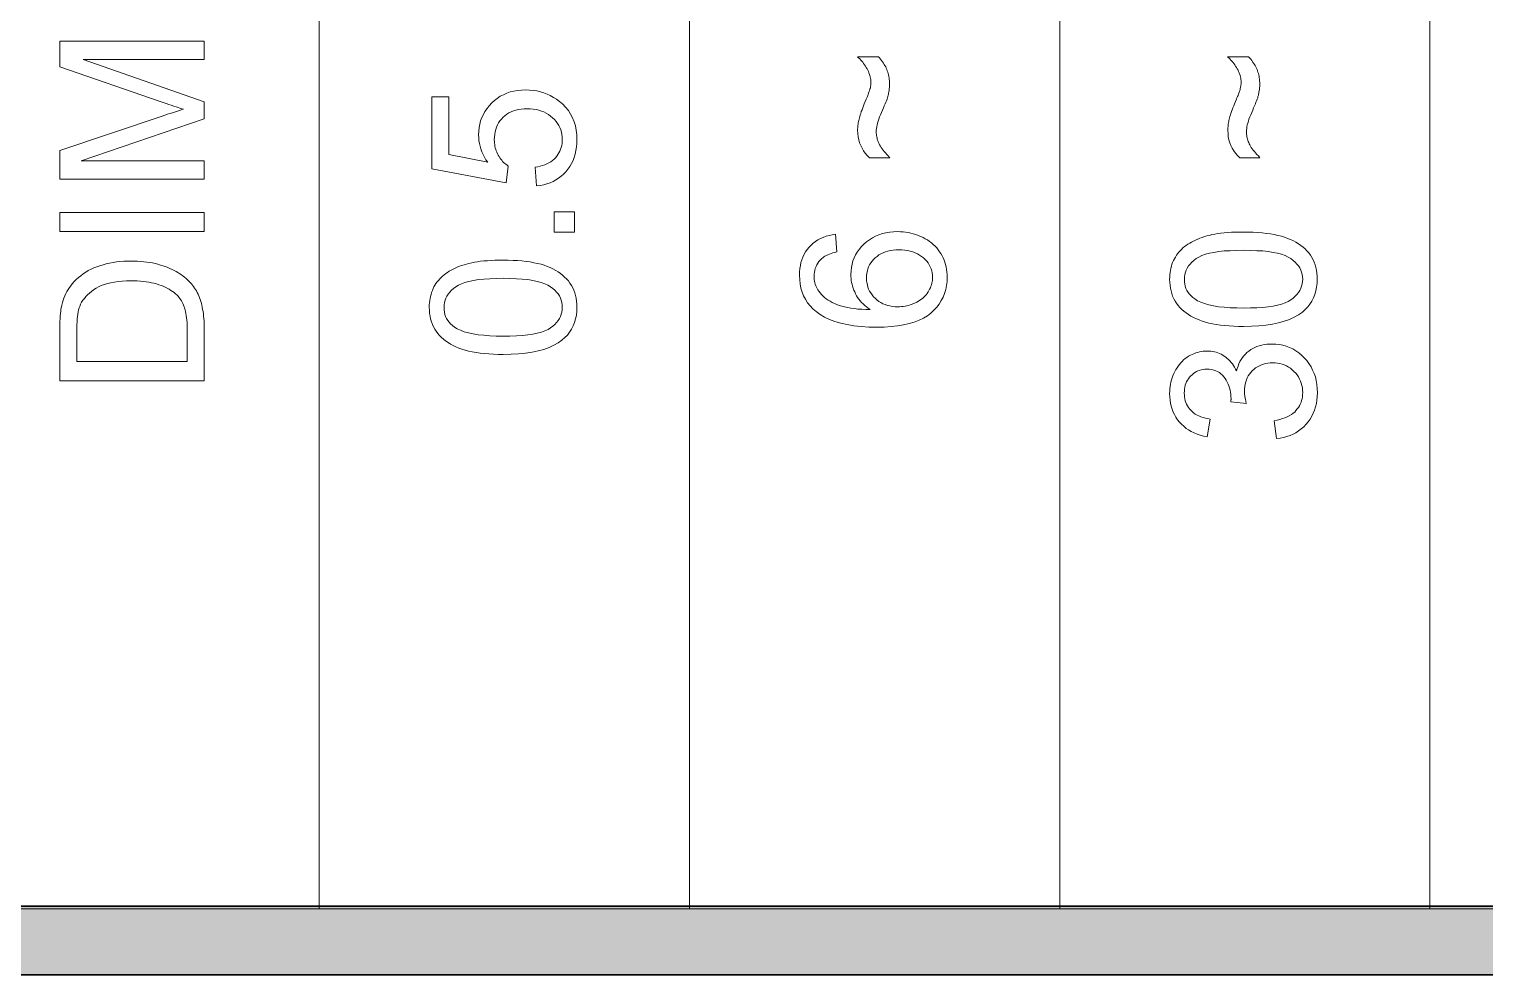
# Model space of a CAD drawing. Extents: x 23 to 417, y 3 to 294.
# Drawn here: x 182.66 to 192.73, y 9.76 to 16.3 of the extents above; entities that cross this region are included whole.
import ezdxf

# ---------------------------------------------------------------- set-up
doc = ezdxf.new("R2010")
doc.units = 0

msp = doc.modelspace()

# ---------------------------------------------------------------- linework, layer by layer
at = {"color": 7, "lineweight": 13}
for p, q in [((184.67, 10.22), (184.67, 50.22)), ((187.231, 10.22), (187.231, 50.22)), ((189.792, 10.22), (189.792, 50.22)), ((192.352, 10.22), (192.352, 50.22)), ((176.428, 10.22), (230.763, 10.22))]:
    msp.add_line(p, q, dxfattribs=at)
at = {"color": 7, "lineweight": 35}
for p, q in [((30.237, 10.238), (409.763, 10.238)), ((410.237, 9.762), (29.763, 9.762))]:
    msp.add_line(p, q, dxfattribs=at)
at = {"color": 7, "lineweight": 13}
for points in [[(183.874, 15.262), (182.874, 15.262), (182.874, 15.461), (183.582, 15.698), (183.602, 15.705), (183.62, 15.711), (183.637, 15.716), (183.654, 15.722), (183.669, 15.726), (183.683, 15.731), (183.696, 15.735), (183.709, 15.739), (183.72, 15.743), (183.73, 15.746), (183.719, 15.749), (183.706, 15.753), (183.693, 15.758), (183.679, 15.763), (183.663, 15.768), (183.646, 15.773), (183.629, 15.779), (183.61, 15.785), (183.591, 15.792), (183.57, 15.799), (182.874, 16.039), (182.874, 16.217), (183.874, 16.217), (183.874, 16.089), (183.037, 16.089), (183.874, 15.798), (183.874, 15.679), (183.023, 15.39), (183.874, 15.39)], [(188.616, 15.411), (188.476, 15.411), (188.46, 15.426), (188.446, 15.442), (188.434, 15.459), (188.424, 15.476), (188.415, 15.495), (188.407, 15.514), (188.401, 15.535), (188.397, 15.556), (188.395, 15.578), (188.394, 15.601), (188.394, 15.609), (188.395, 15.617), (188.395, 15.626), (188.396, 15.634), (188.397, 15.643), (188.398, 15.652), (188.4, 15.66), (188.402, 15.669), (188.404, 15.678), (188.406, 15.687), (188.409, 15.696), (188.412, 15.706), (188.415, 15.717), (188.419, 15.729), (188.424, 15.741), (188.429, 15.755), (188.434, 15.769), (188.44, 15.783), (188.447, 15.799), (188.453, 15.815), (188.457, 15.824), (188.461, 15.833), (188.464, 15.841), (188.467, 15.849), (188.47, 15.856), (188.472, 15.863), (188.474, 15.869), (188.476, 15.875), (188.478, 15.881), (188.479, 15.886), (188.481, 15.89), (188.482, 15.895), (188.482, 15.9), (188.483, 15.905), (188.484, 15.909), (188.484, 15.914), (188.485, 15.919), (188.485, 15.924), (188.485, 15.928), (188.485, 15.933), (188.485, 15.942), (188.484, 15.951), (188.483, 15.96), (188.481, 15.969), (188.479, 15.978), (188.476, 15.987), (188.472, 15.997), (188.468, 16.006), (188.464, 16.015), (188.459, 16.025), (188.453, 16.034), (188.448, 16.043), (188.442, 16.052), (188.435, 16.061), (188.429, 16.07), (188.422, 16.078), (188.415, 16.086), (188.408, 16.094), (188.4, 16.102), (188.392, 16.109), (188.537, 16.109), (188.545, 16.1), (188.552, 16.092), (188.559, 16.083), (188.566, 16.074), (188.572, 16.065), (188.578, 16.056), (188.583, 16.048), (188.588, 16.039), (188.592, 16.03), (188.596, 16.021), (188.599, 16.012), (188.603, 16.002), (188.605, 15.993), (188.608, 15.983), (188.61, 15.973), (188.611, 15.963), (188.613, 15.953), (188.614, 15.942), (188.614, 15.931), (188.614, 15.92), (188.614, 15.912), (188.614, 15.904), (188.614, 15.896), (188.613, 15.888), (188.612, 15.88), (188.611, 15.872), (188.61, 15.865), (188.608, 15.857), (188.607, 15.85), (188.605, 15.842), (188.603, 15.834), (188.6, 15.825), (188.597, 15.816), (188.593, 15.805), (188.589, 15.794), (188.584, 15.782), (188.578, 15.769), (188.573, 15.755), (188.566, 15.74), (188.559, 15.724), (188.552, 15.708), (188.546, 15.693), (188.541, 15.678), (188.536, 15.664), (188.532, 15.65), (188.529, 15.637), (188.526, 15.624), (188.524, 15.612), (188.523, 15.6), (188.523, 15.589), (188.523, 15.581), (188.524, 15.572), (188.525, 15.564), (188.526, 15.555), (188.528, 15.547), (188.53, 15.539), (188.532, 15.531), (188.535, 15.523), (188.538, 15.515), (188.542, 15.507), (188.546, 15.499), (188.551, 15.491), (188.556, 15.482), (188.563, 15.473), (188.57, 15.464), (188.577, 15.454), (188.586, 15.444), (188.595, 15.433), (188.605, 15.423)], [(191.176, 15.411), (191.037, 15.411), (191.021, 15.426), (191.007, 15.442), (190.995, 15.459), (190.984, 15.476), (190.975, 15.495), (190.968, 15.514), (190.962, 15.535), (190.958, 15.556), (190.956, 15.578), (190.955, 15.601), (190.955, 15.609), (190.955, 15.617), (190.956, 15.626), (190.957, 15.634), (190.958, 15.643), (190.959, 15.652), (190.961, 15.66), (190.962, 15.669), (190.964, 15.678), (190.967, 15.687), (190.969, 15.696), (190.972, 15.706), (190.976, 15.717), (190.98, 15.729), (190.985, 15.741), (190.99, 15.755), (190.995, 15.769), (191.001, 15.783), (191.007, 15.799), (191.014, 15.815), (191.018, 15.824), (191.021, 15.833), (191.025, 15.841), (191.028, 15.849), (191.031, 15.856), (191.033, 15.863), (191.035, 15.869), (191.037, 15.875), (191.039, 15.881), (191.04, 15.886), (191.041, 15.89), (191.042, 15.895), (191.043, 15.9), (191.044, 15.905), (191.045, 15.909), (191.045, 15.914), (191.046, 15.919), (191.046, 15.924), (191.046, 15.928), (191.046, 15.933), (191.046, 15.942), (191.045, 15.951), (191.044, 15.96), (191.042, 15.969), (191.04, 15.978), (191.037, 15.987), (191.033, 15.997), (191.029, 16.006), (191.025, 16.015), (191.02, 16.025), (191.014, 16.034), (191.008, 16.043), (191.002, 16.052), (190.996, 16.061), (190.99, 16.07), (190.983, 16.078), (190.976, 16.086), (190.968, 16.094), (190.961, 16.102), (190.953, 16.109), (191.097, 16.109), (191.105, 16.1), (191.113, 16.092), (191.12, 16.083), (191.126, 16.074), (191.133, 16.065), (191.138, 16.056), (191.144, 16.048), (191.148, 16.039), (191.153, 16.03), (191.157, 16.021), (191.16, 16.012), (191.163, 16.002), (191.166, 15.993), (191.168, 15.983), (191.171, 15.973), (191.172, 15.963), (191.173, 15.953), (191.174, 15.942), (191.175, 15.931), (191.175, 15.92), (191.175, 15.912), (191.175, 15.904), (191.174, 15.896), (191.174, 15.888), (191.173, 15.88), (191.172, 15.872), (191.17, 15.865), (191.169, 15.857), (191.167, 15.85), (191.166, 15.842), (191.163, 15.834), (191.161, 15.825), (191.157, 15.816), (191.154, 15.805), (191.149, 15.794), (191.145, 15.782), (191.139, 15.769), (191.133, 15.755), (191.127, 15.74), (191.12, 15.724), (191.113, 15.708), (191.107, 15.693), (191.101, 15.678), (191.097, 15.664), (191.093, 15.65), (191.089, 15.637), (191.087, 15.624), (191.085, 15.612), (191.084, 15.6), (191.084, 15.589), (191.084, 15.581), (191.084, 15.572), (191.085, 15.564), (191.087, 15.555), (191.088, 15.547), (191.09, 15.539), (191.093, 15.531), (191.096, 15.523), (191.099, 15.515), (191.102, 15.507), (191.107, 15.499), (191.111, 15.491), (191.117, 15.482), (191.123, 15.473), (191.13, 15.464), (191.138, 15.454), (191.147, 15.444), (191.156, 15.433), (191.166, 15.423)], [(186.173, 15.216), (186.162, 15.345), (186.181, 15.348), (186.198, 15.352), (186.214, 15.357), (186.23, 15.362), (186.245, 15.369), (186.258, 15.376), (186.271, 15.383), (186.283, 15.392), (186.294, 15.401), (186.304, 15.411), (186.313, 15.422), (186.321, 15.433), (186.328, 15.445), (186.334, 15.456), (186.339, 15.469), (186.344, 15.482), (186.347, 15.495), (186.349, 15.509), (186.351, 15.523), (186.351, 15.537), (186.35, 15.555), (186.348, 15.572), (186.345, 15.588), (186.34, 15.604), (186.334, 15.619), (186.327, 15.634), (186.318, 15.648), (186.308, 15.662), (186.297, 15.675), (186.284, 15.687), (186.27, 15.699), (186.256, 15.709), (186.24, 15.719), (186.224, 15.727), (186.206, 15.733), (186.188, 15.739), (186.169, 15.743), (186.149, 15.746), (186.129, 15.748), (186.107, 15.749), (186.086, 15.748), (186.067, 15.746), (186.048, 15.743), (186.03, 15.739), (186.013, 15.734), (185.997, 15.727), (185.982, 15.72), (185.967, 15.711), (185.954, 15.701), (185.941, 15.69), (185.93, 15.677), (185.919, 15.665), (185.91, 15.651), (185.902, 15.637), (185.896, 15.621), (185.89, 15.606), (185.886, 15.589), (185.883, 15.572), (185.881, 15.554), (185.88, 15.535), (185.881, 15.523), (185.882, 15.512), (185.883, 15.501), (185.885, 15.489), (185.887, 15.479), (185.89, 15.468), (185.894, 15.458), (185.898, 15.448), (185.902, 15.438), (185.907, 15.428), (185.913, 15.419), (185.919, 15.41), (185.925, 15.401), (185.932, 15.393), (185.938, 15.385), (185.945, 15.378), (185.953, 15.371), (185.961, 15.365), (185.969, 15.359), (185.977, 15.353), (185.962, 15.238), (185.449, 15.335), (185.449, 15.832), (185.566, 15.832), (185.566, 15.433), (185.835, 15.379), (185.823, 15.397), (185.812, 15.415), (185.803, 15.434), (185.795, 15.452), (185.788, 15.471), (185.782, 15.49), (185.778, 15.509), (185.774, 15.529), (185.773, 15.548), (185.772, 15.568), (185.773, 15.594), (185.776, 15.619), (185.78, 15.643), (185.786, 15.666), (185.795, 15.689), (185.805, 15.71), (185.816, 15.731), (185.83, 15.751), (185.845, 15.77), (185.863, 15.789), (185.881, 15.806), (185.901, 15.821), (185.922, 15.835), (185.944, 15.846), (185.966, 15.856), (185.99, 15.865), (186.015, 15.871), (186.041, 15.875), (186.068, 15.878), (186.096, 15.879), (186.123, 15.878), (186.149, 15.876), (186.174, 15.872), (186.199, 15.866), (186.223, 15.859), (186.246, 15.85), (186.268, 15.84), (186.29, 15.828), (186.311, 15.815), (186.331, 15.8), (186.354, 15.78), (186.374, 15.759), (186.393, 15.736), (186.408, 15.712), (186.422, 15.686), (186.433, 15.659), (186.441, 15.631), (186.447, 15.601), (186.451, 15.57), (186.452, 15.537), (186.451, 15.51), (186.449, 15.485), (186.445, 15.46), (186.44, 15.436), (186.433, 15.413), (186.425, 15.392), (186.415, 15.371), (186.403, 15.351), (186.39, 15.332), (186.376, 15.314), (186.36, 15.298), (186.343, 15.283), (186.325, 15.269), (186.307, 15.257), (186.287, 15.247), (186.266, 15.238), (186.244, 15.23), (186.222, 15.224), (186.198, 15.219)], [(183.874, 14.901), (182.874, 14.901), (182.874, 15.033), (183.874, 15.033)], [(186.435, 14.897), (186.295, 14.897), (186.295, 15.036), (186.435, 15.036)], [(188.241, 14.882), (188.25, 14.76), (188.236, 14.756), (188.223, 14.753), (188.21, 14.749), (188.199, 14.745), (188.188, 14.74), (188.178, 14.735), (188.168, 14.73), (188.16, 14.725), (188.152, 14.719), (188.145, 14.713), (188.135, 14.703), (188.126, 14.693), (188.118, 14.682), (188.111, 14.67), (188.106, 14.658), (188.101, 14.645), (188.097, 14.632), (188.095, 14.619), (188.093, 14.605), (188.093, 14.591), (188.093, 14.579), (188.094, 14.568), (188.096, 14.557), (188.098, 14.546), (188.101, 14.536), (188.104, 14.525), (188.109, 14.516), (188.114, 14.506), (188.119, 14.497), (188.125, 14.488), (188.134, 14.476), (188.144, 14.466), (188.154, 14.455), (188.165, 14.445), (188.177, 14.436), (188.19, 14.427), (188.204, 14.419), (188.218, 14.411), (188.233, 14.403), (188.249, 14.396), (188.266, 14.39), (188.284, 14.384), (188.304, 14.379), (188.325, 14.375), (188.347, 14.371), (188.371, 14.368), (188.396, 14.365), (188.423, 14.363), (188.451, 14.362), (188.48, 14.362), (188.467, 14.371), (188.454, 14.38), (188.443, 14.39), (188.432, 14.4), (188.421, 14.411), (188.412, 14.422), (188.403, 14.433), (188.394, 14.445), (188.387, 14.457), (188.38, 14.47), (188.374, 14.483), (188.368, 14.496), (188.363, 14.509), (188.359, 14.522), (188.355, 14.536), (188.352, 14.549), (188.35, 14.563), (188.348, 14.576), (188.347, 14.59), (188.347, 14.604), (188.348, 14.629), (188.351, 14.652), (188.355, 14.675), (188.361, 14.697), (188.37, 14.718), (188.38, 14.739), (188.391, 14.758), (188.405, 14.777), (188.42, 14.796), (188.437, 14.813), (188.456, 14.83), (188.476, 14.844), (188.496, 14.857), (188.518, 14.869), (188.541, 14.878), (188.565, 14.886), (188.59, 14.892), (188.616, 14.896), (188.643, 14.899), (188.671, 14.9), (188.69, 14.899), (188.708, 14.898), (188.726, 14.896), (188.744, 14.893), (188.762, 14.89), (188.779, 14.885), (188.796, 14.88), (188.813, 14.874), (188.83, 14.867), (188.846, 14.859), (188.862, 14.851), (188.877, 14.842), (188.891, 14.832), (188.905, 14.822), (188.917, 14.811), (188.929, 14.799), (188.941, 14.787), (188.951, 14.775), (188.961, 14.761), (188.97, 14.748), (188.978, 14.733), (188.985, 14.718), (188.992, 14.703), (188.997, 14.688), (189.002, 14.672), (189.006, 14.656), (189.009, 14.639), (189.011, 14.622), (189.012, 14.604), (189.013, 14.587), (189.012, 14.556), (189.008, 14.527), (189.003, 14.5), (188.995, 14.473), (188.985, 14.447), (188.972, 14.423), (188.957, 14.399), (188.941, 14.377), (188.921, 14.356), (188.9, 14.336), (188.876, 14.318), (188.849, 14.301), (188.819, 14.287), (188.786, 14.274), (188.75, 14.264), (188.712, 14.255), (188.67, 14.248), (188.626, 14.243), (188.578, 14.24), (188.528, 14.239), (188.471, 14.24), (188.418, 14.244), (188.368, 14.249), (188.321, 14.257), (188.277, 14.266), (188.237, 14.278), (188.199, 14.292), (188.165, 14.308), (188.134, 14.326), (188.106, 14.347), (188.084, 14.366), (188.065, 14.386), (188.048, 14.408), (188.033, 14.432), (188.02, 14.456), (188.01, 14.482), (188.002, 14.509), (187.996, 14.538), (187.993, 14.567), (187.992, 14.598), (187.992, 14.621), (187.994, 14.644), (187.998, 14.665), (188.002, 14.686), (188.008, 14.706), (188.015, 14.724), (188.024, 14.743), (188.034, 14.76), (188.045, 14.776), (188.058, 14.792), (188.072, 14.806), (188.086, 14.819), (188.102, 14.831), (188.119, 14.842), (188.137, 14.852), (188.155, 14.86), (188.175, 14.868), (188.196, 14.874), (188.218, 14.878)], [(191.063, 14.245), (191.028, 14.245), (190.995, 14.246), (190.963, 14.248), (190.932, 14.251), (190.903, 14.254), (190.875, 14.258), (190.849, 14.263), (190.824, 14.268), (190.8, 14.274), (190.778, 14.281), (190.757, 14.289), (190.737, 14.297), (190.717, 14.306), (190.699, 14.316), (190.682, 14.327), (190.666, 14.338), (190.651, 14.35), (190.636, 14.362), (190.623, 14.376), (190.611, 14.39), (190.6, 14.405), (190.59, 14.42), (190.581, 14.436), (190.573, 14.453), (190.567, 14.471), (190.562, 14.49), (190.558, 14.509), (190.555, 14.529), (190.553, 14.549), (190.552, 14.571), (190.553, 14.587), (190.554, 14.602), (190.555, 14.617), (190.558, 14.632), (190.56, 14.646), (190.564, 14.66), (190.568, 14.674), (190.573, 14.687), (190.579, 14.7), (190.585, 14.712), (190.592, 14.724), (190.599, 14.736), (190.607, 14.747), (190.615, 14.757), (190.624, 14.768), (190.634, 14.777), (190.644, 14.787), (190.655, 14.796), (190.666, 14.804), (190.678, 14.812), (190.691, 14.82), (190.704, 14.828), (190.717, 14.835), (190.731, 14.841), (190.746, 14.848), (190.761, 14.854), (190.777, 14.859), (190.793, 14.865), (190.81, 14.87), (190.827, 14.874), (190.845, 14.879), (190.864, 14.883), (190.885, 14.886), (190.907, 14.889), (190.93, 14.891), (190.954, 14.893), (190.98, 14.895), (191.006, 14.896), (191.034, 14.897), (191.063, 14.897), (191.098, 14.897), (191.131, 14.896), (191.163, 14.894), (191.193, 14.891), (191.222, 14.888), (191.25, 14.884), (191.276, 14.879), (191.301, 14.874), (191.325, 14.868), (191.347, 14.861), (191.368, 14.853), (191.389, 14.845), (191.408, 14.836), (191.426, 14.826), (191.443, 14.816), (191.459, 14.805), (191.475, 14.793), (191.489, 14.78), (191.502, 14.767), (191.514, 14.753), (191.526, 14.738), (191.536, 14.722), (191.545, 14.706), (191.552, 14.689), (191.559, 14.671), (191.564, 14.653), (191.568, 14.633), (191.571, 14.613), (191.573, 14.593), (191.573, 14.571), (191.572, 14.543), (191.569, 14.516), (191.564, 14.49), (191.557, 14.465), (191.548, 14.442), (191.536, 14.42), (191.523, 14.399), (191.507, 14.379), (191.49, 14.361), (191.47, 14.344), (191.443, 14.325), (191.414, 14.308), (191.381, 14.293), (191.345, 14.28), (191.306, 14.27), (191.264, 14.261), (191.218, 14.254), (191.17, 14.249), (191.118, 14.246)], [(185.942, 14.051), (185.907, 14.051), (185.874, 14.052), (185.842, 14.054), (185.811, 14.057), (185.782, 14.06), (185.754, 14.064), (185.727, 14.069), (185.702, 14.074), (185.679, 14.08), (185.656, 14.087), (185.635, 14.095), (185.615, 14.103), (185.596, 14.112), (185.578, 14.122), (185.561, 14.133), (185.544, 14.144), (185.529, 14.156), (185.515, 14.168), (185.502, 14.182), (185.49, 14.196), (185.478, 14.211), (185.468, 14.226), (185.46, 14.242), (185.452, 14.259), (185.446, 14.277), (185.44, 14.296), (185.436, 14.315), (185.433, 14.335), (185.432, 14.355), (185.431, 14.377), (185.431, 14.393), (185.432, 14.408), (185.434, 14.423), (185.436, 14.438), (185.439, 14.452), (185.443, 14.466), (185.447, 14.48), (185.452, 14.493), (185.457, 14.506), (185.463, 14.518), (185.47, 14.53), (185.477, 14.542), (185.485, 14.553), (185.494, 14.563), (185.503, 14.573), (185.513, 14.583), (185.523, 14.593), (185.533, 14.602), (185.545, 14.61), (185.557, 14.618), (185.569, 14.626), (185.582, 14.633), (185.596, 14.641), (185.61, 14.647), (185.624, 14.654), (185.64, 14.66), (185.655, 14.665), (185.671, 14.671), (185.688, 14.676), (185.705, 14.68), (185.724, 14.685), (185.743, 14.689), (185.764, 14.692), (185.785, 14.695), (185.808, 14.697), (185.833, 14.699), (185.858, 14.701), (185.885, 14.702), (185.913, 14.703), (185.942, 14.703), (185.976, 14.703), (186.01, 14.701), (186.041, 14.7), (186.072, 14.697), (186.101, 14.694), (186.129, 14.69), (186.155, 14.685), (186.18, 14.68), (186.204, 14.674), (186.226, 14.667), (186.247, 14.659), (186.267, 14.651), (186.286, 14.642), (186.305, 14.632), (186.322, 14.622), (186.338, 14.61), (186.353, 14.599), (186.367, 14.586), (186.381, 14.573), (186.393, 14.559), (186.404, 14.544), (186.414, 14.528), (186.423, 14.512), (186.431, 14.495), (186.437, 14.477), (186.443, 14.459), (186.447, 14.439), (186.45, 14.419), (186.451, 14.398), (186.452, 14.377), (186.451, 14.349), (186.448, 14.322), (186.443, 14.296), (186.435, 14.271), (186.426, 14.248), (186.415, 14.226), (186.401, 14.205), (186.386, 14.185), (186.368, 14.167), (186.348, 14.15), (186.322, 14.131), (186.292, 14.114), (186.259, 14.099), (186.223, 14.086), (186.184, 14.076), (186.142, 14.067), (186.097, 14.06), (186.048, 14.055), (185.997, 14.052)], [(188.672, 14.381), (188.684, 14.381), (188.697, 14.382), (188.709, 14.383), (188.722, 14.385), (188.734, 14.387), (188.746, 14.39), (188.758, 14.394), (188.77, 14.398), (188.781, 14.402), (188.793, 14.408), (188.804, 14.413), (188.815, 14.419), (188.825, 14.426), (188.835, 14.433), (188.844, 14.44), (188.853, 14.448), (188.861, 14.456), (188.868, 14.464), (188.875, 14.473), (188.881, 14.483), (188.887, 14.493), (188.892, 14.502), (188.897, 14.512), (188.901, 14.522), (188.904, 14.533), (188.907, 14.543), (188.909, 14.553), (188.911, 14.563), (188.912, 14.574), (188.912, 14.585), (188.911, 14.6), (188.909, 14.615), (188.906, 14.629), (188.902, 14.643), (188.896, 14.657), (188.889, 14.67), (188.881, 14.683), (188.872, 14.695), (188.861, 14.707), (188.849, 14.718), (188.836, 14.729), (188.822, 14.738), (188.807, 14.747), (188.792, 14.754), (188.775, 14.76), (188.758, 14.765), (188.739, 14.769), (188.72, 14.772), (188.7, 14.774), (188.679, 14.774), (188.658, 14.774), (188.639, 14.772), (188.62, 14.769), (188.603, 14.765), (188.586, 14.76), (188.57, 14.754), (188.555, 14.747), (188.541, 14.739), (188.528, 14.729), (188.515, 14.719), (188.504, 14.708), (188.494, 14.696), (188.485, 14.683), (188.477, 14.67), (188.47, 14.657), (188.465, 14.642), (188.461, 14.628), (188.458, 14.612), (188.456, 14.596), (188.455, 14.58), (188.456, 14.563), (188.458, 14.548), (188.461, 14.532), (188.465, 14.517), (188.47, 14.503), (188.477, 14.489), (188.485, 14.476), (188.494, 14.463), (188.504, 14.45), (188.515, 14.439), (188.527, 14.428), (188.541, 14.418), (188.554, 14.409), (188.569, 14.401), (188.584, 14.395), (188.6, 14.39), (188.617, 14.386), (188.634, 14.383), (188.653, 14.381)], [(191.063, 14.371), (191.111, 14.372), (191.155, 14.373), (191.196, 14.376), (191.234, 14.38), (191.268, 14.385), (191.299, 14.392), (191.327, 14.399), (191.352, 14.408), (191.373, 14.418), (191.391, 14.429), (191.406, 14.441), (191.42, 14.453), (191.433, 14.466), (191.443, 14.479), (191.452, 14.493), (191.459, 14.508), (191.465, 14.523), (191.469, 14.538), (191.472, 14.554), (191.473, 14.571), (191.472, 14.588), (191.469, 14.604), (191.465, 14.619), (191.459, 14.634), (191.452, 14.649), (191.443, 14.663), (191.432, 14.676), (191.42, 14.689), (191.406, 14.701), (191.391, 14.713), (191.373, 14.724), (191.351, 14.734), (191.327, 14.743), (191.299, 14.75), (191.268, 14.756), (191.234, 14.762), (191.196, 14.766), (191.155, 14.768), (191.111, 14.77), (191.063, 14.771), (191.016, 14.77), (190.971, 14.768), (190.93, 14.766), (190.892, 14.762), (190.858, 14.756), (190.827, 14.75), (190.799, 14.743), (190.774, 14.734), (190.753, 14.724), (190.735, 14.713), (190.72, 14.701), (190.706, 14.689), (190.694, 14.676), (190.683, 14.663), (190.674, 14.648), (190.667, 14.634), (190.661, 14.619), (190.657, 14.603), (190.655, 14.586), (190.654, 14.57), (190.655, 14.553), (190.657, 14.537), (190.66, 14.522), (190.665, 14.507), (190.672, 14.494), (190.68, 14.48), (190.689, 14.468), (190.7, 14.456), (190.712, 14.445), (190.726, 14.435), (190.745, 14.422), (190.768, 14.412), (190.794, 14.402), (190.823, 14.394), (190.856, 14.387), (190.891, 14.381), (190.929, 14.377), (190.971, 14.374), (191.016, 14.372)], [(183.874, 13.869), (182.874, 13.869), (182.874, 14.214), (182.874, 14.237), (182.875, 14.258), (182.876, 14.279), (182.877, 14.298), (182.878, 14.317), (182.879, 14.334), (182.881, 14.35), (182.883, 14.365), (182.886, 14.379), (182.889, 14.392), (182.893, 14.409), (182.898, 14.425), (182.903, 14.441), (182.91, 14.457), (182.916, 14.472), (182.924, 14.486), (182.932, 14.5), (182.941, 14.513), (182.95, 14.526), (182.96, 14.539), (182.974, 14.554), (182.988, 14.569), (183.004, 14.582), (183.02, 14.595), (183.036, 14.608), (183.054, 14.619), (183.072, 14.63), (183.091, 14.64), (183.111, 14.649), (183.131, 14.657), (183.152, 14.664), (183.174, 14.671), (183.196, 14.677), (183.219, 14.682), (183.243, 14.686), (183.267, 14.69), (183.291, 14.693), (183.317, 14.695), (183.342, 14.696), (183.369, 14.696), (183.391, 14.696), (183.413, 14.695), (183.435, 14.694), (183.456, 14.692), (183.476, 14.689), (183.496, 14.687), (183.516, 14.683), (183.535, 14.679), (183.553, 14.675), (183.571, 14.669), (183.588, 14.664), (183.605, 14.658), (183.621, 14.652), (183.636, 14.646), (183.651, 14.639), (183.665, 14.632), (183.679, 14.625), (183.692, 14.617), (183.705, 14.609), (183.716, 14.601), (183.728, 14.593), (183.738, 14.584), (183.749, 14.576), (183.759, 14.567), (183.768, 14.558), (183.777, 14.549), (183.785, 14.539), (183.793, 14.53), (183.8, 14.52), (183.807, 14.51), (183.814, 14.5), (183.82, 14.49), (183.826, 14.479), (183.831, 14.467), (183.836, 14.456), (183.841, 14.444), (183.846, 14.431), (183.85, 14.418), (183.854, 14.405), (183.857, 14.391), (183.86, 14.377), (183.863, 14.362), (183.866, 14.347), (183.868, 14.332), (183.87, 14.316), (183.872, 14.299), (183.873, 14.283), (183.874, 14.266), (183.874, 14.248), (183.874, 14.23)], [(183.756, 14.002), (183.756, 14.215), (183.756, 14.235), (183.756, 14.253), (183.755, 14.271), (183.753, 14.288), (183.752, 14.303), (183.75, 14.319), (183.747, 14.333), (183.745, 14.346), (183.741, 14.359), (183.738, 14.37), (183.734, 14.381), (183.73, 14.392), (183.725, 14.402), (183.721, 14.412), (183.716, 14.421), (183.71, 14.43), (183.705, 14.438), (183.699, 14.446), (183.693, 14.453), (183.686, 14.46), (183.676, 14.469), (183.666, 14.478), (183.655, 14.486), (183.643, 14.494), (183.631, 14.502), (183.618, 14.509), (183.604, 14.516), (183.59, 14.522), (183.575, 14.528), (183.559, 14.533), (183.543, 14.538), (183.526, 14.543), (183.509, 14.547), (183.491, 14.55), (183.472, 14.553), (183.452, 14.555), (183.432, 14.557), (183.411, 14.559), (183.389, 14.559), (183.367, 14.56), (183.336, 14.559), (183.307, 14.558), (183.279, 14.555), (183.253, 14.551), (183.228, 14.547), (183.205, 14.541), (183.183, 14.534), (183.162, 14.527), (183.143, 14.518), (183.126, 14.508), (183.109, 14.498), (183.094, 14.487), (183.08, 14.475), (183.067, 14.463), (183.055, 14.451), (183.045, 14.438), (183.035, 14.425), (183.026, 14.412), (183.019, 14.398), (183.013, 14.383), (183.009, 14.372), (183.005, 14.359), (183.002, 14.345), (183, 14.33), (182.997, 14.314), (182.996, 14.296), (182.994, 14.277), (182.993, 14.256), (182.993, 14.235), (182.992, 14.212), (182.992, 14.002)], [(185.942, 14.177), (185.989, 14.178), (186.034, 14.179), (186.075, 14.182), (186.112, 14.186), (186.147, 14.191), (186.178, 14.198), (186.206, 14.205), (186.23, 14.214), (186.252, 14.224), (186.27, 14.235), (186.285, 14.246), (186.299, 14.259), (186.311, 14.272), (186.322, 14.285), (186.331, 14.299), (186.338, 14.314), (186.344, 14.329), (186.348, 14.344), (186.35, 14.36), (186.351, 14.377), (186.35, 14.394), (186.348, 14.41), (186.344, 14.425), (186.338, 14.44), (186.331, 14.455), (186.322, 14.469), (186.311, 14.482), (186.299, 14.495), (186.285, 14.507), (186.269, 14.519), (186.251, 14.53), (186.23, 14.54), (186.205, 14.548), (186.178, 14.556), (186.146, 14.562), (186.112, 14.568), (186.074, 14.572), (186.034, 14.574), (185.989, 14.576), (185.942, 14.577), (185.894, 14.576), (185.85, 14.574), (185.809, 14.572), (185.771, 14.568), (185.736, 14.562), (185.705, 14.556), (185.677, 14.548), (185.653, 14.54), (185.632, 14.53), (185.614, 14.519), (185.598, 14.507), (185.585, 14.495), (185.572, 14.482), (185.562, 14.468), (185.553, 14.454), (185.546, 14.44), (185.54, 14.425), (185.536, 14.409), (185.533, 14.392), (185.533, 14.376), (185.533, 14.359), (185.535, 14.343), (185.539, 14.328), (185.544, 14.313), (185.55, 14.299), (185.558, 14.286), (185.568, 14.274), (185.578, 14.262), (185.591, 14.251), (185.604, 14.24), (185.624, 14.228), (185.647, 14.218), (185.673, 14.208), (185.702, 14.2), (185.734, 14.193), (185.77, 14.187), (185.808, 14.183), (185.85, 14.18), (185.894, 14.178)], [(191.292, 13.469), (191.276, 13.591), (191.296, 13.596), (191.315, 13.601), (191.333, 13.607), (191.35, 13.613), (191.366, 13.62), (191.38, 13.627), (191.394, 13.636), (191.406, 13.644), (191.417, 13.653), (191.426, 13.663), (191.435, 13.674), (191.443, 13.685), (191.45, 13.696), (191.456, 13.708), (191.461, 13.72), (191.465, 13.732), (191.468, 13.745), (191.471, 13.759), (191.472, 13.773), (191.473, 13.787), (191.472, 13.804), (191.47, 13.821), (191.467, 13.837), (191.463, 13.852), (191.458, 13.867), (191.451, 13.881), (191.443, 13.895), (191.434, 13.909), (191.424, 13.921), (191.412, 13.933), (191.4, 13.945), (191.387, 13.955), (191.374, 13.964), (191.36, 13.972), (191.345, 13.978), (191.33, 13.984), (191.314, 13.988), (191.298, 13.991), (191.281, 13.993), (191.264, 13.993), (191.247, 13.993), (191.231, 13.991), (191.216, 13.988), (191.201, 13.984), (191.187, 13.979), (191.173, 13.973), (191.16, 13.966), (191.147, 13.958), (191.136, 13.948), (191.124, 13.938), (191.114, 13.927), (191.105, 13.915), (191.096, 13.902), (191.089, 13.889), (191.083, 13.875), (191.078, 13.861), (191.074, 13.846), (191.072, 13.83), (191.07, 13.814), (191.069, 13.797), (191.07, 13.79), (191.07, 13.783), (191.071, 13.775), (191.072, 13.767), (191.073, 13.758), (191.074, 13.75), (191.076, 13.74), (191.078, 13.731), (191.08, 13.721), (191.083, 13.711), (190.975, 13.724), (190.976, 13.727), (190.976, 13.729), (190.976, 13.731), (190.976, 13.733), (190.976, 13.735), (190.976, 13.737), (190.977, 13.739), (190.977, 13.741), (190.977, 13.743), (190.977, 13.744), (190.976, 13.76), (190.975, 13.775), (190.973, 13.79), (190.97, 13.804), (190.966, 13.819), (190.962, 13.833), (190.957, 13.846), (190.95, 13.86), (190.943, 13.873), (190.936, 13.885), (190.927, 13.897), (190.918, 13.908), (190.907, 13.917), (190.896, 13.926), (190.884, 13.932), (190.871, 13.938), (190.857, 13.942), (190.842, 13.946), (190.826, 13.948), (190.809, 13.948), (190.796, 13.948), (190.783, 13.946), (190.771, 13.944), (190.759, 13.941), (190.748, 13.937), (190.737, 13.932), (190.726, 13.926), (190.716, 13.919), (190.707, 13.911), (190.698, 13.902), (190.689, 13.893), (190.682, 13.883), (190.675, 13.873), (190.669, 13.862), (190.664, 13.85), (190.66, 13.838), (190.657, 13.825), (190.655, 13.812), (190.654, 13.799), (190.653, 13.784), (190.654, 13.77), (190.655, 13.757), (190.657, 13.744), (190.66, 13.731), (190.665, 13.719), (190.669, 13.707), (190.675, 13.696), (190.682, 13.685), (190.69, 13.675), (190.698, 13.665), (190.708, 13.656), (190.718, 13.647), (190.729, 13.639), (190.742, 13.632), (190.755, 13.626), (190.769, 13.62), (190.783, 13.615), (190.799, 13.61), (190.816, 13.607), (190.833, 13.604), (190.812, 13.481), (190.787, 13.486), (190.764, 13.492), (190.742, 13.5), (190.722, 13.508), (190.702, 13.518), (190.683, 13.529), (190.666, 13.54), (190.65, 13.554), (190.634, 13.568), (190.62, 13.583), (190.607, 13.6), (190.596, 13.617), (190.586, 13.635), (190.577, 13.653), (190.569, 13.673), (190.563, 13.693), (190.558, 13.714), (190.555, 13.736), (190.553, 13.758), (190.552, 13.782), (190.553, 13.798), (190.554, 13.814), (190.555, 13.83), (190.558, 13.845), (190.561, 13.86), (190.565, 13.875), (190.57, 13.89), (190.575, 13.904), (190.581, 13.919), (190.587, 13.932), (190.595, 13.946), (190.603, 13.959), (190.611, 13.971), (190.62, 13.982), (190.629, 13.993), (190.639, 14.003), (190.649, 14.013), (190.66, 14.022), (190.671, 14.03), (190.683, 14.038), (190.696, 14.045), (190.708, 14.051), (190.72, 14.056), (190.733, 14.061), (190.746, 14.065), (190.759, 14.069), (190.772, 14.071), (190.785, 14.073), (190.799, 14.074), (190.812, 14.074), (190.825, 14.074), (190.838, 14.073), (190.85, 14.071), (190.862, 14.069), (190.874, 14.066), (190.886, 14.062), (190.897, 14.057), (190.908, 14.052), (190.919, 14.046), (190.93, 14.04), (190.941, 14.032), (190.951, 14.024), (190.96, 14.016), (190.969, 14.006), (190.978, 13.996), (190.986, 13.986), (190.994, 13.974), (191.001, 13.962), (191.008, 13.95), (191.015, 13.937), (191.019, 13.954), (191.025, 13.97), (191.031, 13.986), (191.038, 14.001), (191.046, 14.015), (191.055, 14.029), (191.065, 14.041), (191.076, 14.053), (191.087, 14.064), (191.1, 14.074), (191.113, 14.084), (191.127, 14.092), (191.141, 14.099), (191.156, 14.106), (191.172, 14.111), (191.189, 14.116), (191.206, 14.119), (191.224, 14.121), (191.242, 14.123), (191.261, 14.123), (191.287, 14.122), (191.312, 14.12), (191.336, 14.115), (191.359, 14.108), (191.382, 14.1), (191.404, 14.089), (191.425, 14.077), (191.445, 14.062), (191.464, 14.046), (191.483, 14.028), (191.5, 14.008), (191.516, 13.988), (191.53, 13.966), (191.541, 13.943), (191.551, 13.92), (191.56, 13.895), (191.566, 13.87), (191.571, 13.843), (191.573, 13.815), (191.574, 13.786), (191.573, 13.761), (191.571, 13.736), (191.567, 13.712), (191.562, 13.688), (191.555, 13.666), (191.546, 13.645), (191.536, 13.624), (191.524, 13.604), (191.511, 13.586), (191.496, 13.568), (191.48, 13.551), (191.462, 13.536), (191.444, 13.522), (191.426, 13.51), (191.406, 13.5), (191.385, 13.49), (191.363, 13.483), (191.341, 13.477), (191.317, 13.472)]]:
    msp.add_lwpolyline(points, close=True, dxfattribs=at)
at = {"color": 7, "lineweight": 5}
msp.add_solid([(29.763, 9.762), (30.237, 10.238), (410.237, 9.762), (409.763, 10.238)], dxfattribs=at)

doc.saveas('drawing.dxf')
